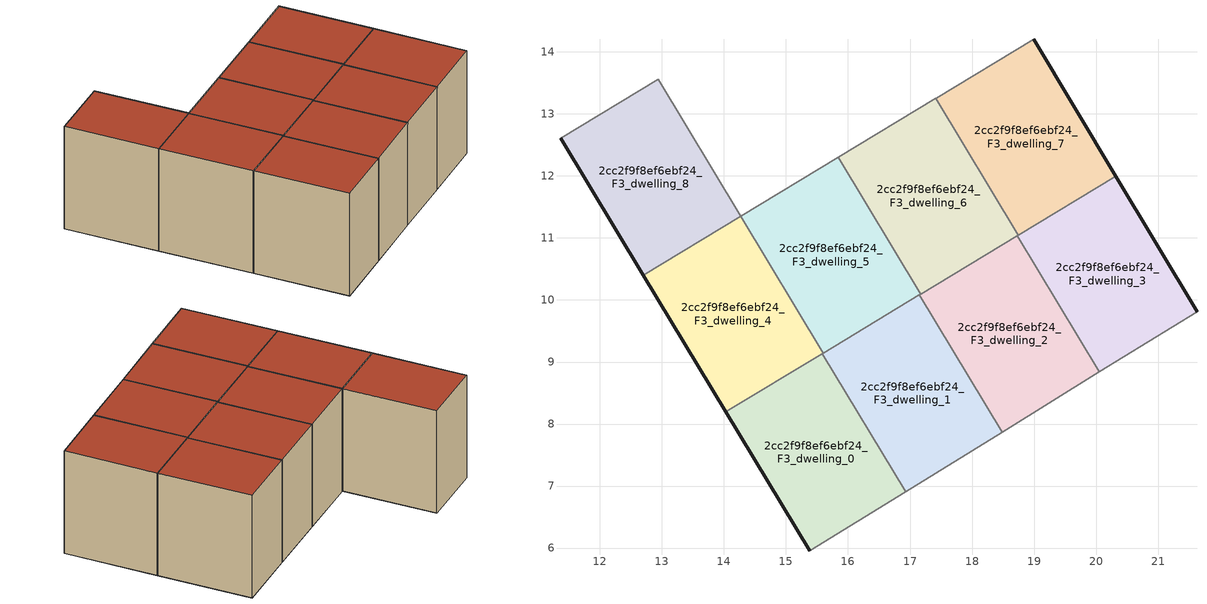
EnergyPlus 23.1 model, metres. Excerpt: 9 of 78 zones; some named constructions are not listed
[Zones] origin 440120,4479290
2cc2f9f8ef6ebf24_F3_dwelling_0
 floor to 2cc2f9f8ef6ebf24_F2_dwelling_0 (EU_floor_Construction): 16.93,6.91 15.58,9.13 14.03,8.2 15.38,5.96 z9
 wall outside (EU_wall_Construction): 15.38,5.96 14.03,8.2 z9:12
 wall to 2cc2f9f8ef6ebf24_F3_dwelling_1 (EU_wall_Construction): 15.58,9.13 16.93,6.91 z9:12
 wall adiabatic (EU_wall_Construction): 16.93,6.91 15.38,5.96 z9:12
 wall to 2cc2f9f8ef6ebf24_F3_dwelling_4 (EU_wall_Construction): 14.03,8.2 15.58,9.13 z9:12
 roof outside (EU_roof_Construction): 15.58,9.13 16.93,6.91 15.38,5.96 14.03,8.2 z12
2cc2f9f8ef6ebf24_F3_dwelling_1
 floor to 2cc2f9f8ef6ebf24_F2_dwelling_1 (EU_floor_Construction): 18.48,7.87 17.15,10.08 15.58,9.13 16.93,6.91 z9
 wall to 2cc2f9f8ef6ebf24_F3_dwelling_2 (EU_wall_Construction): 17.15,10.08 18.48,7.87 z9:12
 wall adiabatic (EU_wall_Construction): 18.48,7.87 16.93,6.91 z9:12
 wall to 2cc2f9f8ef6ebf24_F3_dwelling_5 (EU_wall_Construction): 15.6,9.14 17.15,10.08 z9:12
 wall to 2cc2f9f8ef6ebf24_F3_dwelling_4 (EU_wall_Construction): 15.58,9.13 15.6,9.14 z9:12
 roof outside (EU_roof_Construction): 17.15,10.08 18.48,7.87 16.93,6.91 15.58,9.13 z12
2cc2f9f8ef6ebf24_F3_dwelling_2
 floor to 2cc2f9f8ef6ebf24_F2_dwelling_2 (EU_floor_Construction): 20.05,8.84 18.73,11.03 17.15,10.08 18.48,7.87 z9
 wall to 2cc2f9f8ef6ebf24_F3_dwelling_3 (EU_wall_Construction): 18.73,11.03 20.05,8.84 z9:12
 wall adiabatic (EU_wall_Construction): 20.05,8.84 18.48,7.87 z9:12
 wall to 2cc2f9f8ef6ebf24_F3_dwelling_6 (EU_wall_Construction): 17.18,10.1 18.73,11.03 z9:12
 wall to 2cc2f9f8ef6ebf24_F3_dwelling_5 (EU_wall_Construction): 17.15,10.08 17.18,10.1 z9:12
 roof outside (EU_roof_Construction): 18.73,11.03 20.05,8.84 18.48,7.87 17.15,10.08 z12
2cc2f9f8ef6ebf24_F3_dwelling_3
 floor to 2cc2f9f8ef6ebf24_F2_dwelling_3 (EU_floor_Construction): 21.63,9.81 20.32,12 18.73,11.03 20.05,8.84 z9
 wall outside (EU_wall_Construction): 20.32,12 21.63,9.81 z9:12
 wall adiabatic (EU_wall_Construction): 21.63,9.81 20.05,8.84 z9:12
 wall to 2cc2f9f8ef6ebf24_F3_dwelling_7 (EU_wall_Construction): 18.75,11.05 20.32,12 z9:12
 wall to 2cc2f9f8ef6ebf24_F3_dwelling_6 (EU_wall_Construction): 18.73,11.03 18.75,11.05 z9:12
 roof outside (EU_roof_Construction): 20.32,12 21.63,9.81 20.05,8.84 18.73,11.03 z12
2cc2f9f8ef6ebf24_F3_dwelling_4
 floor to 2cc2f9f8ef6ebf24_F2_dwelling_4 (EU_floor_Construction): 15.6,9.14 14.27,11.35 12.7,10.4 14.03,8.2 z9
 wall outside (EU_wall_Construction): 14.03,8.2 12.7,10.4 z9:12
 wall to 2cc2f9f8ef6ebf24_F3_dwelling_5 (EU_wall_Construction): 14.27,11.35 15.6,9.14 z9:12
 wall to 2cc2f9f8ef6ebf24_F3_dwelling_8 (EU_wall_Construction): 12.7,10.4 14.27,11.35 z9:12
 roof outside (EU_roof_Construction): 14.27,11.35 15.6,9.14 14.03,8.2 12.7,10.4 z12
2cc2f9f8ef6ebf24_F3_dwelling_5
 floor to 2cc2f9f8ef6ebf24_F2_dwelling_5 (EU_floor_Construction): 17.18,10.1 15.84,12.3 14.27,11.35 15.6,9.14 z9
 wall to 2cc2f9f8ef6ebf24_F3_dwelling_6 (EU_wall_Construction): 15.84,12.3 17.18,10.1 z9:12
 wall to 2cc2f9f8ef6ebf24_F3_dwelling_9 (EU_wall_Construction): 14.27,11.35 15.84,12.3 z9:12
 roof outside (EU_roof_Construction): 15.84,12.3 17.18,10.1 15.6,9.14 14.27,11.35 z12
2cc2f9f8ef6ebf24_F3_dwelling_6
 floor to 2cc2f9f8ef6ebf24_F2_dwelling_6 (EU_floor_Construction): 18.75,11.05 17.42,13.25 15.84,12.3 17.18,10.1 z9
 wall to 2cc2f9f8ef6ebf24_F3_dwelling_7 (EU_wall_Construction): 17.42,13.25 18.75,11.05 z9:12
 wall to 2cc2f9f8ef6ebf24_F3_dwelling_10 (EU_wall_Construction): 15.85,12.3 17.42,13.25 z9:12
 wall to 2cc2f9f8ef6ebf24_F3_dwelling_9 (EU_wall_Construction): 15.84,12.3,12 15.85,12.3,9 15.85,12.3,12
 roof outside (EU_roof_Construction): 17.42,13.25 18.75,11.05 17.18,10.1 15.84,12.3 z12
2cc2f9f8ef6ebf24_F3_dwelling_7
 floor to 2cc2f9f8ef6ebf24_F2_dwelling_7 (EU_floor_Construction): 20.32,12 18.99,14.21 17.42,13.25 18.75,11.05 z9
 wall outside (EU_wall_Construction): 18.99,14.21 20.32,12 z9:12
 wall to 2cc2f9f8ef6ebf24_F3_dwelling_11 (EU_wall_Construction): 17.42,13.26 18.99,14.21 z9:12
 wall to 2cc2f9f8ef6ebf24_F3_dwelling_10 (EU_wall_Construction): 17.42,13.25,12 17.42,13.25,10.5 17.42,13.26,12
 roof outside (EU_roof_Construction): 18.99,14.21 20.32,12 18.75,11.05 17.42,13.25 z12
2cc2f9f8ef6ebf24_F3_dwelling_8
 floor to 2cc2f9f8ef6ebf24_F2_dwelling_8 (EU_floor_Construction): 14.27,11.35 12.94,13.56 11.36,12.61 12.7,10.4 z9
 wall outside (EU_wall_Construction): 12.7,10.4 11.36,12.61 z9:12
 wall to 2cc2f9f8ef6ebf24_F3_dwelling_9 (EU_wall_Construction): 12.94,13.56 14.27,11.35 z9:12
 wall to 2cc2f9f8ef6ebf24_F3_dwelling_12 (EU_wall_Construction): 11.36,12.61 12.94,13.56 z9:12
 roof outside (EU_roof_Construction): 12.94,13.56 14.27,11.35 12.7,10.4 11.36,12.61 z12
[SCHEDULE:FILE] Column Number=1; Rows to Skip at Top=0; Number of Hours of Data=8760; Column Separator=Comma; Interpolate to Timestep=No; Minutes per Item=60; Adjust Schedule for Daylight Savings=Yes
Name | File
EU_Step8_GainSchedule_2cc2f9f8ef6ebf24_F2_dwelling_16_f000 | ../../schedules/2cc2f9f8ef6ebf24/2cc2f9f8ef6ebf24_F2_dwelling_16_f000_gain.csv
EU_Step8_GainSchedule_2cc2f9f8ef6ebf24_F2_dwelling_17_f000 | ../../schedules/2cc2f9f8ef6ebf24/2cc2f9f8ef6ebf24_F2_dwelling_17_f000_gain.csv
EU_Step8_GainSchedule_2cc2f9f8ef6ebf24_F2_dwelling_18_f000 | ../../schedules/2cc2f9f8ef6ebf24/2cc2f9f8ef6ebf24_F2_dwelling_18_f000_gain.csv
EU_Step8_GainSchedule_2cc2f9f8ef6ebf24_F3_dwelling_0_f000 | ../../schedules/2cc2f9f8ef6ebf24/2cc2f9f8ef6ebf24_F3_dwelling_0_f000_gain.csv
EU_Step8_GainSchedule_2cc2f9f8ef6ebf24_F3_dwelling_1_f000 | ../../schedules/2cc2f9f8ef6ebf24/2cc2f9f8ef6ebf24_F3_dwelling_1_f000_gain.csv
EU_Step8_GainSchedule_2cc2f9f8ef6ebf24_F3_dwelling_2_f000 | ../../schedules/2cc2f9f8ef6ebf24/2cc2f9f8ef6ebf24_F3_dwelling_2_f000_gain.csv
EU_Step8_GainSchedule_2cc2f9f8ef6ebf24_F3_dwelling_3_f000 | ../../schedules/2cc2f9f8ef6ebf24/2cc2f9f8ef6ebf24_F3_dwelling_3_f000_gain.csv
EU_Step8_GainSchedule_2cc2f9f8ef6ebf24_F3_dwelling_4_f000 | ../../schedules/2cc2f9f8ef6ebf24/2cc2f9f8ef6ebf24_F3_dwelling_4_f000_gain.csv
EU_Step8_GainSchedule_2cc2f9f8ef6ebf24_F3_dwelling_5_f000 | ../../schedules/2cc2f9f8ef6ebf24/2cc2f9f8ef6ebf24_F3_dwelling_5_f000_gain.csv
EU_Step8_GainSchedule_2cc2f9f8ef6ebf24_F3_dwelling_6_f000 | ../../schedules/2cc2f9f8ef6ebf24/2cc2f9f8ef6ebf24_F3_dwelling_6_f000_gain.csv
EU_Step8_GainSchedule_2cc2f9f8ef6ebf24_F3_dwelling_7_f000 | ../../schedules/2cc2f9f8ef6ebf24/2cc2f9f8ef6ebf24_F3_dwelling_7_f000_gain.csv
EU_Step8_GainSchedule_2cc2f9f8ef6ebf24_F3_dwelling_8_f000 | ../../schedules/2cc2f9f8ef6ebf24/2cc2f9f8ef6ebf24_F3_dwelling_8_f000_gain.csv
EU_Step8_GainSchedule_2cc2f9f8ef6ebf24_F3_dwelling_9_f000 | ../../schedules/2cc2f9f8ef6ebf24/2cc2f9f8ef6ebf24_F3_dwelling_9_f000_gain.csv
EU_Step8_GainSchedule_2cc2f9f8ef6ebf24_F3_dwelling_10_f000 | ../../schedules/2cc2f9f8ef6ebf24/2cc2f9f8ef6ebf24_F3_dwelling_10_f000_gain.csv
EU_Step8_GainSchedule_2cc2f9f8ef6ebf24_F3_dwelling_11_f000 | ../../schedules/2cc2f9f8ef6ebf24/2cc2f9f8ef6ebf24_F3_dwelling_11_f000_gain.csv
EU_Step8_GainSchedule_2cc2f9f8ef6ebf24_F3_dwelling_12_f000 | ../../schedules/2cc2f9f8ef6ebf24/2cc2f9f8ef6ebf24_F3_dwelling_12_f000_gain.csv
EU_Step8_GainSchedule_2cc2f9f8ef6ebf24_F3_dwelling_13_f000 | ../../schedules/2cc2f9f8ef6ebf24/2cc2f9f8ef6ebf24_F3_dwelling_13_f000_gain.csv
EU_Step8_GainSchedule_2cc2f9f8ef6ebf24_F3_dwelling_14_f000 | ../../schedules/2cc2f9f8ef6ebf24/2cc2f9f8ef6ebf24_F3_dwelling_14_f000_gain.csv
EU_Step8_GainSchedule_2cc2f9f8ef6ebf24_F3_dwelling_15_f000 | ../../schedules/2cc2f9f8ef6ebf24/2cc2f9f8ef6ebf24_F3_dwelling_15_f000_gain.csv
EU_Step8_GainSchedule_2cc2f9f8ef6ebf24_F3_dwelling_16_f000 | ../../schedules/2cc2f9f8ef6ebf24/2cc2f9f8ef6ebf24_F3_dwelling_16_f000_gain.csv
EU_Step8_GainSchedule_2cc2f9f8ef6ebf24_F3_dwelling_17_f000 | ../../schedules/2cc2f9f8ef6ebf24/2cc2f9f8ef6ebf24_F3_dwelling_17_f000_gain.csv
EU_Step8_GainSchedule_2cc2f9f8ef6ebf24_F3_dwelling_18_f000 | ../../schedules/2cc2f9f8ef6ebf24/2cc2f9f8ef6ebf24_F3_dwelling_18_f000_gain.csv
